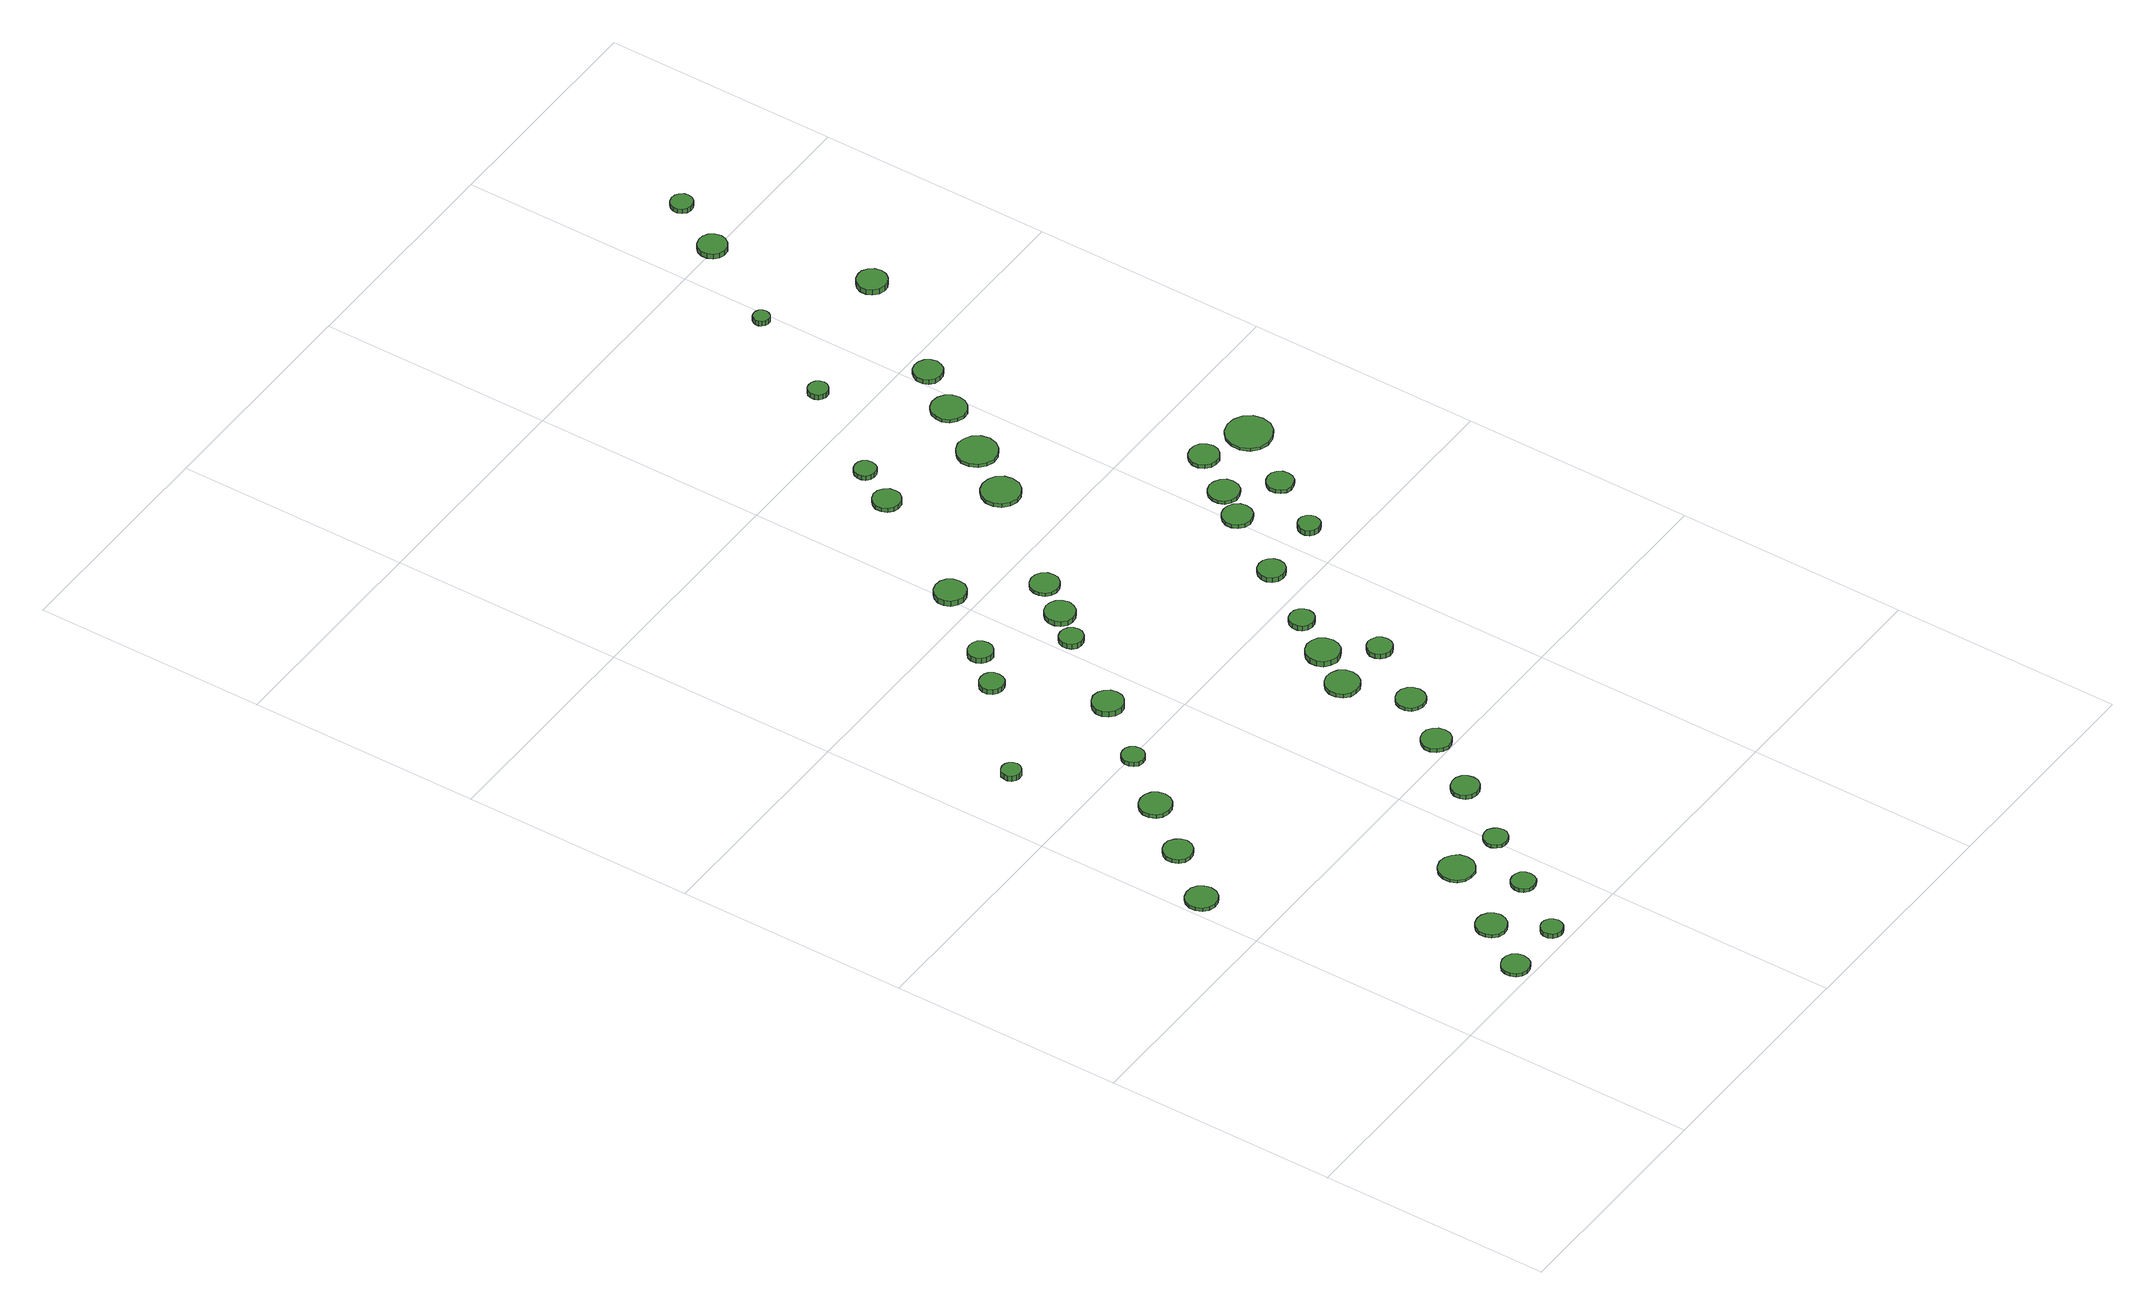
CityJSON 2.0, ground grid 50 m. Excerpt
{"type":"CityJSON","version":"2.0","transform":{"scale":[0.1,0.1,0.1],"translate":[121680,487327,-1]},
"CityObjects":{
"tree1":{"type":"SolitaryVegetationObject","attributes":{"function":"something"},"geometry":[{"type":"MultiSurface","lod":"1","boundaries":[[[0,1,2,3,4,5,6,7,8,9,10,11,12,13,14]],[[15,16,17,18,19,20,21,22,23,24,25,26,27,28,29]],[[0,29,28,1]],[[1,28,27,2]],[[2,27,26,3]],[[3,26,25,4]],[[4,25,24,5]],[[5,24,23,6]],[[6,23,22,7]],[[7,22,21,8]],[[8,21,20,9]],[[9,20,19,10]],[[10,19,18,11]],[[11,18,17,12]],[[12,17,16,13]],[[13,16,15,14]],[[14,15,29,0]]]}]},
"tree2":{"type":"SolitaryVegetationObject","attributes":{"function":"something"},"geometry":[{"type":"MultiSurface","lod":"1","boundaries":[[[30,31,32,33,34,35,36,37,38,39,40,41,42,43,44]],[[45,46,47,48,49,50,51,52,53,54,55,56,57,58,59]],[[30,59,58,31]],[[31,58,57,32]],[[32,57,56,33]],[[33,56,55,34]],[[34,55,54,35]],[[35,54,53,36]],[[36,53,52,37]],[[37,52,51,38]],[[38,51,50,39]],[[39,50,49,40]],[[40,49,48,41]],[[41,48,47,42]],[[42,47,46,43]],[[43,46,45,44]],[[44,45,59,30]]]}]},
"tree3":{"type":"SolitaryVegetationObject","attributes":{"function":"something"},"geometry":[{"type":"MultiSurface","lod":"1","boundaries":[[[60,61,62,63,64,65,66,67,68,69,70,71,72,73,74]],[[75,76,77,78,79,80,81,82,83,84,85,86,87,88,89]],[[60,89,88,61]],[[61,88,87,62]],[[62,87,86,63]],[[63,86,85,64]],[[64,85,84,65]],[[65,84,83,66]],[[66,83,82,67]],[[67,82,81,68]],[[68,81,80,69]],[[69,80,79,70]],[[70,79,78,71]],[[71,78,77,72]],[[72,77,76,73]],[[73,76,75,74]],[[74,75,89,60]]]}]},
"tree4":{"type":"SolitaryVegetationObject","attributes":{"function":"something"},"geometry":[{"type":"MultiSurface","lod":"1","boundaries":[[[90,91,92,93,94,95,96,97,98,99,100,101,102,103,104]],[[105,106,107,108,109,110,111,112,113,114,115,116,117,118,119]],[[90,119,118,91]],[[91,118,117,92]],[[92,117,116,93]],[[93,116,115,94]],[[94,115,114,95]],[[95,114,113,96]],[[96,113,112,97]],[[97,112,111,98]],[[98,111,110,99]],[[99,110,109,100]],[[100,109,108,101]],[[101,108,107,102]],[[102,107,106,103]],[[103,106,105,104]],[[104,105,119,90]]]}]},
"tree5":{"type":"SolitaryVegetationObject","attributes":{"function":"something"},"geometry":[{"type":"MultiSurface","lod":"1","boundaries":[[[120,121,122,123,124,125,126,127,128,129,130,131,132,133,134]],[[135,136,137,138,139,140,141,142,143,144,145,146,147,148,149]],[[120,149,148,121]],[[121,148,147,122]],[[122,147,146,123]],[[123,146,145,124]],[[124,145,144,125]],[[125,144,143,126]],[[126,143,142,127]],[[127,142,141,128]],[[128,141,140,129]],[[129,140,139,130]],[[130,139,138,131]],[[131,138,137,132]],[[132,137,136,133]],[[133,136,135,134]],[[134,135,149,120]]]}]},
"tree6":{"type":"SolitaryVegetationObject","attributes":{"function":"something"},"geometry":[{"type":"MultiSurface","lod":"1","boundaries":[[[150,151,152,153,154,155,156,157,158,159,160,161,162,163,164]],[[165,166,167,168,169,170,171,172,173,174,175,176,177,178,179]],[[150,179,178,151]],[[151,178,177,152]],[[152,177,176,153]],[[153,176,175,154]],[[154,175,174,155]],[[155,174,173,156]],[[156,173,172,157]],[[157,172,171,158]],[[158,171,170,159]],[[159,170,169,160]],[[160,169,168,161]],[[161,168,167,162]],[[162,167,166,163]],[[163,166,165,164]],[[164,165,179,150]]]}]},
"tree7":{"type":"SolitaryVegetationObject","attributes":{"function":"something"},"geometry":[{"type":"MultiSurface","lod":"1","boundaries":[[[180,181,182,183,184,185,186,187,188,189,190,191,192,193,194]],[[195,196,197,198,199,200,201,202,203,204,205,206,207,208,209]],[[180,209,208,181]],[[181,208,207,182]],[[182,207,206,183]],[[183,206,205,184]],[[184,205,204,185]],[[185,204,203,186]],[[186,203,202,187]],[[187,202,201,188]],[[188,201,200,189]],[[189,200,199,190]],[[190,199,198,191]],[[191,198,197,192]],[[192,197,196,193]],[[193,196,195,194]],[[194,195,209,180]]]}]},
"tree8":{"type":"SolitaryVegetationObject","attributes":{"function":"something"},"geometry":[{"type":"MultiSurface","lod":"1","boundaries":[[[210,211,212,213,214,215,216,217,218,219,220,221,222,223,224]],[[225,226,227,228,229,230,231,232,233,234,235,236,237,238,239]],[[210,239,238,211]],[[211,238,237,212]],[[212,237,236,213]],[[213,236,235,214]],[[214,235,234,215]],[[215,234,233,216]],[[216,233,232,217]],[[217,232,231,218]],[[218,231,230,219]],[[219,230,229,220]],[[220,229,228,221]],[[221,228,227,222]],[[222,227,226,223]],[[223,226,225,224]],[[224,225,239,210]]]}]},
"tree9":{"type":"SolitaryVegetationObject","attributes":{"function":"something"},"geometry":[{"type":"MultiSurface","lod":"1","boundaries":[[[240,241,242,243,244,245,246,247,248,249,250,251,252,253,254]],[[255,256,257,258,259,260,261,262,263,264,265,266,267,268,269]],[[240,269,268,241]],[[241,268,267,242]],[[242,267,266,243]],[[243,266,265,244]],[[244,265,264,245]],[[245,264,263,246]],[[246,263,262,247]],[[247,262,261,248]],[[248,261,260,249]],[[249,260,259,250]],[[250,259,258,251]],[[251,258,257,252]],[[252,257,256,253]],[[253,256,255,254]],[[254,255,269,240]]]}]},
"tree10":{"type":"SolitaryVegetationObject","attributes":{"function":"something"},"geometry":[{"type":"MultiSurface","lod":"1","boundaries":[[[270,271,272,273,274,275,276,277,278,279,280,281,282,283,284]],[[285,286,287,288,289,290,291,292,293,294,295,296,297,298,299]],[[270,299,298,271]],[[271,298,297,272]],[[272,297,296,273]],[[273,296,295,274]],[[274,295,294,275]],[[275,294,293,276]],[[276,293,292,277]],[[277,292,291,278]],[[278,291,290,279]],[[279,290,289,280]],[[280,289,288,281]],[[281,288,287,282]],[[282,287,286,283]],[[283,286,285,284]],[[284,285,299,270]]]}]},
"tree11":{"type":"SolitaryVegetationObject","attributes":{"function":"something"},"geometry":[{"type":"MultiSurface","lod":"1","boundaries":[[[300,301,302,303,304,305,306,307,308,309,310,311,312,313,314]],[[315,316,317,318,319,320,321,322,323,324,325,326,327,328,329]],[[300,329,328,301]],[[301,328,327,302]],[[302,327,326,303]],[[303,326,325,304]],[[304,325,324,305]],[[305,324,323,306]],[[306,323,322,307]],[[307,322,321,308]],[[308,321,320,309]],[[309,320,319,310]],[[310,319,318,311]],[[311,318,317,312]],[[312,317,316,313]],[[313,316,315,314]],[[314,315,329,300]]]}]},
"tree12":{"type":"SolitaryVegetationObject","attributes":{"function":"something"},"geometry":[{"type":"MultiSurface","lod":"1","boundaries":[[[330,331,332,333,334,335,336,337,338,339,340,341,342,343,344]],[[345,346,347,348,349,350,351,352,353,354,355,356,357,358,359]],[[330,359,358,331]],[[331,358,357,332]],[[332,357,356,333]],[[333,356,355,334]],[[334,355,354,335]],[[335,354,353,336]],[[336,353,352,337]],[[337,352,351,338]],[[338,351,350,339]],[[339,350,349,340]],[[340,349,348,341]],[[341,348,347,342]],[[342,347,346,343]],[[343,346,345,344]],[[344,345,359,330]]]}]},
"tree13":{"type":"SolitaryVegetationObject","attributes":{"function":"something"},"geometry":[{"type":"MultiSurface","lod":"1","boundaries":[[[360,361,362,363,364,365,366,367,368,369,370,371,372,373,374]],[[375,376,377,378,379,380,381,382,383,384,385,386,387,388,389]],[[360,389,388,361]],[[361,388,387,362]],[[362,387,386,363]],[[363,386,385,364]],[[364,385,384,365]],[[365,384,383,366]],[[366,383,382,367]],[[367,382,381,368]],[[368,381,380,369]],[[369,380,379,370]],[[370,379,378,371]],[[371,378,377,372]],[[372,377,376,373]],[[373,376,375,374]],[[374,375,389,360]]]}]},
"tree14":{"type":"SolitaryVegetationObject","attributes":{"function":"something"},"geometry":[{"type":"MultiSurface","lod":"1","boundaries":[[[390,391,392,393,394,395,396,397,398,399,400,401,402,403,404]],[[405,406,407,408,409,410,411,412,413,414,415,416,417,418,419]],[[390,419,418,391]],[[391,418,417,392]],[[392,417,416,393]],[[393,416,415,394]],[[394,415,414,395]],[[395,414,413,396]],[[396,413,412,397]],[[397,412,411,398]],[[398,411,410,399]],[[399,410,409,400]],[[400,409,408,401]],[[401,408,407,402]],[[402,407,406,403]],[[403,406,405,404]],[[404,405,419,390]]]}]},
"tree15":{"type":"SolitaryVegetationObject","attributes":{"function":"something"},"geometry":[{"type":"MultiSurface","lod":"1","boundaries":[[[420,421,422,423,424,425,426,427,428,429,430,431,432,433,434]],[[435,436,437,438,439,440,441,442,443,444,445,446,447,448,449]],[[420,449,448,421]],[[421,448,447,422]],[[422,447,446,423]],[[423,446,445,424]],[[424,445,444,425]],[[425,444,443,426]],[[426,443,442,427]],[[427,442,441,428]],[[428,441,440,429]],[[429,440,439,430]],[[430,439,438,431]],[[431,438,437,432]],[[432,437,436,433]],[[433,436,435,434]],[[434,435,449,420]]]}]},
"tree16":{"type":"SolitaryVegetationObject","attributes":{"function":"something"},"geometry":[{"type":"MultiSurface","lod":"1","boundaries":[[[450,451,452,453,454,455,456,457,458,459,460,461,462,463,464]],[[465,466,467,468,469,470,471,472,473,474,475,476,477,478,479]],[[450,479,478,451]],[[451,478,477,452]],[[452,477,476,453]],[[453,476,475,454]],[[454,475,474,455]],[[455,474,473,456]],[[456,473,472,457]],[[457,472,471,458]],[[458,471,470,459]],[[459,470,469,460]],[[460,469,468,461]],[[461,468,467,462]],[[462,467,466,463]],[[463,466,465,464]],[[464,465,479,450]]]}]},
"tree17":{"type":"SolitaryVegetationObject","attributes":{"function":"something"},"geometry":[{"type":"MultiSurface","lod":"1","boundaries":[[[480,481,482,483,484,485,486,487,488,489,490,491,492,493,494]],[[495,496,497,498,499,500,501,502,503,504,505,506,507,508,509]],[[480,509,508,481]],[[481,508,507,482]],[[482,507,506,483]],[[483,506,505,484]],[[484,505,504,485]],[[485,504,503,486]],[[486,503,502,487]],[[487,502,501,488]],[[488,501,500,489]],[[489,500,499,490]],[[490,499,498,491]],[[491,498,497,492]],[[492,497,496,493]],[[493,496,495,494]],[[494,495,509,480]]]}]},
"tree18":{"type":"SolitaryVegetationObject","attributes":{"function":"something"},"geometry":[{"type":"MultiSurface","lod":"1","boundaries":[[[510,511,512,513,514,515,516,517,518,519,520,521,522,523,524]],[[525,526,527,528,529,530,531,532,533,534,535,536,537,538,539]],[[510,539,538,511]],[[511,538,537,512]],[[512,537,536,513]],[[513,536,535,514]],[[514,535,534,515]],[[515,534,533,516]],[[516,533,532,517]],[[517,532,531,518]],[[518,531,530,519]],[[519,530,529,520]],[[520,529,528,521]],[[521,528,527,522]],[[522,527,526,523]],[[523,526,525,524]],[[524,525,539,510]]]}]},
"tree19":{"type":"SolitaryVegetationObject","attributes":{"function":"something"},"geometry":[{"type":"MultiSurface","lod":"1","boundaries":[[[540,541,542,543,544,545,546,547,548,549,550,551,552,553,554]],[[555,556,557,558,559,560,561,562,563,564,565,566,567,568,569]],[[540,569,568,541]],[[541,568,567,542]],[[542,567,566,543]],[[543,566,565,544]],[[544,565,564,545]],[[545,564,563,546]],[[546,563,562,547]],[[547,562,561,548]],[[548,561,560,549]],[[549,560,559,550]],[[550,559,558,551]],[[551,558,557,552]],[[552,557,556,553]],[[553,556,555,554]],[[554,555,569,540]]]}]},
"tree20":{"type":"SolitaryVegetationObject","attributes":{"function":"something"},"geometry":[{"type":"MultiSurface","lod":"1","boundaries":[[[570,571,572,573,574,575,576,577,578,579,580,581,582,583,584]],[[585,586,587,588,589,590,591,592,593,594,595,596,597,598,599]],[[570,599,598,571]],[[571,598,597,572]],[[572,597,596,573]],[[573,596,595,574]],[[574,595,594,575]],[[575,594,593,576]],[[576,593,592,577]],[[577,592,591,578]],[[578,591,590,579]],[[579,590,589,580]],[[580,589,588,581]],[[581,588,587,582]],[[582,587,586,583]],[[583,586,585,584]],[[584,585,599,570]]]}]},
"tree21":{"type":"SolitaryVegetationObject","attributes":{"function":"something"},"geometry":[{"type":"MultiSurface","lod":"1","boundaries":[[[600,601,602,603,604,605,606,607,608,609,610,611,612,613,614]],[[615,616,617,618,619,620,621,622,623,624,625,626,627,628,629]],[[600,629,628,601]],[[601,628,627,602]],[[602,627,626,603]],[[603,626,625,604]],[[604,625,624,605]],[[605,624,623,606]],[[606,623,622,607]],[[607,622,621,608]],[[608,621,620,609]],[[609,620,619,610]],[[610,619,618,611]],[[611,618,617,612]],[[612,617,616,613]],[[613,616,615,614]],[[614,615,629,600]]]}]},
"tree22":{"type":"SolitaryVegetationObject","attributes":{"function":"something"},"geometry":[{"type":"MultiSurface","lod":"1","boundaries":[[[630,631,632,633,634,635,636,637,638,639,640,641,642,643,644]],[[645,646,647,648,649,650,651,652,653,654,655,656,657,658,659]],[[630,659,658,631]],[[631,658,657,632]],[[632,657,656,633]],[[633,656,655,634]],[[634,655,654,635]],[[635,654,653,636]],[[636,653,652,637]],[[637,652,651,638]],[[638,651,650,639]],[[639,650,649,640]],[[640,649,648,641]],[[641,648,647,642]],[[642,647,646,643]],[[643,646,645,644]],[[644,645,659,630]]]}]},
"tree23":{"type":"SolitaryVegetationObject","attributes":{"function":"something"},"geometry":[{"type":"MultiSurface","lod":"1","boundaries":[[[660,661,662,663,664,665,666,667,668,669,670,671,672,673,674]],[[675,676,677,678,679,680,681,682,683,684,685,686,687,688,689]],[[660,689,688,661]],[[661,688,687,662]],[[662,687,686,663]],[[663,686,685,664]],[[664,685,684,665]],[[665,684,683,666]],[[666,683,682,667]],[[667,682,681,668]],[[668,681,680,669]],[[669,680,679,670]],[[670,679,678,671]],[[671,678,677,672]],[[672,677,676,673]],[[673,676,675,674]],[[674,675,689,660]]]}]},
"tree24":{"type":"SolitaryVegetationObject","attributes":{"function":"something"},"geometry":[{"type":"MultiSurface","lod":"1","boundaries":[[[690,691,692,693,694,695,696,697,698,699,700,701,702,703,704]],[[705,706,707,708,709,710,711,712,713,714,715,716,717,718,719]],[[690,719,718,691]],[[691,718,717,692]],[[692,717,716,693]],[[693,716,715,694]],[[694,715,714,695]],[[695,714,713,696]],[[696,713,712,697]],[[697,712,711,698]],[[698,711,710,699]],[[699,710,709,700]],[[700,709,708,701]],[[701,708,707,702]],[[702,707,706,703]],[[703,706,705,704]],[[704,705,719,690]]]}]},
"tree25":{"type":"SolitaryVegetationObject","attributes":{"function":"something"},"geometry":[{"type":"MultiSurface","lod":"1","boundaries":[[[720,721,722,723,724,725,726,727,728,729,730,731,732,733,734]],[[735,736,737,738,739,740,741,742,743,744,745,746,747,748,749]],[[720,749,748,721]],[[721,748,747,722]],[[722,747,746,723]],[[723,746,745,724]],[[724,745,744,725]],[[725,744,743,726]],[[726,743,742,727]],[[727,742,741,728]],[[728,741,740,729]],[[729,740,739,730]],[[730,739,738,731]],[[731,738,737,732]],[[732,737,736,733]],[[733,736,735,734]],[[734,735,749,720]]]}]},
"tree26":{"type":"SolitaryVegetationObject","attributes":{"function":"something"},"geometry":[{"type":"MultiSurface","lod":"1","boundaries":[[[750,751,752,753,754,755,756,757,758,759,760,761,762,763,764]],[[765,766,767,768,769,770,771,772,773,774,775,776,777,778,779]],[[750,779,778,751]],[[751,778,777,752]],[[752,777,776,753]],[[753,776,775,754]],[[754,775,774,755]],[[755,774,773,756]],[[756,773,772,757]],[[757,772,771,758]],[[758,771,770,759]],[[759,770,769,760]],[[760,769,768,761]],[[761,768,767,762]],[[762,767,766,763]],[[763,766,765,764]],[[764,765,779,750]]]}]},
"tree27":{"type":"SolitaryVegetationObject","attributes":{"function":"something"},"geometry":[{"type":"MultiSurface","lod":"1","boundaries":[[[780,781,782,783,784,785,786,787,788,789,790,791,792,793,794]],[[795,796,797,798,799,800,801,802,803,804,805,806,807,808,809]],[[780,809,808,781]],[[781,808,807,782]],[[782,807,806,783]],[[783,806,805,784]],[[784,805,804,785]],[[785,804,803,786]],[[786,803,802,787]],[[787,802,801,788]],[[788,801,800,789]],[[789,800,799,790]],[[790,799,798,791]],[[791,798,797,792]],[[792,797,796,793]],[[793,796,795,794]],[[794,795,809,780]]]}]},
"tree28":{"type":"SolitaryVegetationObject","attributes":{"function":"something"},"geometry":[{"type":"MultiSurface","lod":"1","boundaries":[[[810,811,812,813,814,815,816,817,818,819,820,821,822,823,824]],[[825,826,827,828,829,830,831,832,833,834,835,836,837,838,839]],[[810,839,838,811]],[[811,838,837,812]],[[812,837,836,813]],[[813,836,835,814]],[[814,835,834,815]],[[815,834,833,816]],[[816,833,832,817]],[[817,832,831,818]],[[818,831,830,819]],[[819,830,829,820]],[[820,829,828,821]],[[821,828,827,822]],[[822,827,826,823]],[[823,826,825,824]],[[824,825,839,810]]]}]},
"tree29":{"type":"SolitaryVegetationObject","attributes":{"function":"something"},"geometry":[{"type":"MultiSurface","lod":"1","boundaries":[[[840,841,842,843,844,845,846,847,848,849,850,851,852,853,854]],[[855,856,857,858,859,860,861,862,863,864,865,866,867,868,869]],[[840,869,868,841]],[[841,868,867,842]],[[842,867,866,843]],[[843,866,865,844]],[[844,865,864,845]],[[845,864,863,846]],[[846,863,862,847]],[[847,862,861,848]],[[848,861,860,849]],[[849,860,859,850]],[[850,859,858,851]],[[851,858,857,852]],[[852,857,856,853]],[[853,856,855,854]],[[854,855,869,840]]]}]},
"tree30":{"type":"SolitaryVegetationObject","attributes":{"function":"something"},"geometry":[{"type":"MultiSurface","lod":"1","boundaries":[[[870,871,872,873,874,875,876,877,878,879,880,881,882,883,884]],[[885,886,887,888,889,890,891,892,893,894,895,896,897,898,899]],[[870,899,898,871]],[[871,898,897,872]],[[872,897,896,873]],[[873,896,895,874]],[[874,895,894,875]],[[875,894,893,876]],[[876,893,892,877]],[[877,892,891,878]],[[878,891,890,879]],[[879,890,889,880]],[[880,889,888,881]],[[881,888,887,882]],[[882,887,886,883]],[[883,886,885,884]],[[884,885,899,870]]]}]},
"tree31":{"type":"SolitaryVegetationObject","attributes":{"function":"something"},"geometry":[{"type":"MultiSurface","lod":"1","boundaries":[[[900,901,902,903,904,905,906,907,908,909,910,911,912,913,914]],[[915,916,917,918,919,920,921,922,923,924,925,926,927,928,929]],[[900,929,928,901]],[[901,928,927,902]],[[902,927,926,903]],[[903,926,925,904]],[[904,925,924,905]],[[905,924,923,906]],[[906,923,922,907]],[[907,922,921,908]],[[908,921,920,909]],[[909,920,919,910]],[[910,919,918,911]],[[911,918,917,912]],[[912,917,916,913]],[[913,916,915,914]],[[914,915,929,900]]]}]},
"tree32":{"type":"SolitaryVegetationObject","attributes":{"function":"something"},"geometry":[{"type":"MultiSurface","lod":"1","boundaries":[[[930,931,932,933,934,935,936,937,938,939,940,941,942,943,944]],[[945,946,947,948,949,950,951,952,953,954,955,956,957,958,959]],[[930,959,958,931]],[[931,958,957,932]],[[932,957,956,933]],[[933,956,955,934]],[[934,955,954,935]],[[935,954,953,936]],[[936,953,952,937]],[[937,952,951,938]],[[938,951,950,939]],[[939,950,949,940]],[[940,949,948,941]],[[941,948,947,942]],[[942,947,946,943]],[[943,946,945,944]],[[944,945,959,930]]]}]},
"tree33":{"type":"SolitaryVegetationObject","attributes":{"function":"something"},"geometry":[{"type":"MultiSurface","lod":"1","boundaries":[[[960,961,962,963,964,965,966,967,968,969,970,971,972,973,974]],[[975,976,977,978,979,980,981,982,983,984,985,986,987,988,989]],[[960,989,988,961]],[[961,988,987,962]],[[962,987,986,963]],[[963,986,985,964]],[[964,985,984,965]],[[965,984,983,966]],[[966,983,982,967]],[[967,982,981,968]],[[968,981,980,969]],[[969,980,979,970]],[[970,979,978,971]],[[971,978,977,972]],[[972,977,976,973]],[[973,976,975,974]],[[974,975,989,960]]]}]},
"tree34":{"type":"SolitaryVegetationObject","attributes":{"function":"something"},"geometry":[{"type":"MultiSurface","lod":"1","boundaries":[[[990,991,992,993,994,995,996,997,998,999,1000,1001,1002,1003,1004]],[[1005,1006,1007,1008,1009,1010,1011,1012,1013,1014,1015,1016,1017,1018,1019]],[[990,1019,1018,991]],[[991,1018,1017,992]],[[992,1017,1016,993]],[[993,1016,1015,994]],[[994,1015,1014,995]],[[995,1014,1013,996]],[[996,1013,1012,997]],[[997,1012,1011,998]],[[998,1011,1010,999]],[[999,1010,1009,1000]],[[1000,1009,1008,1001]],[[1001,1008,1007,1002]],[[1002,1007,1006,1003]],[[1003,1006,1005,1004]],[[1004,1005,1019,990]]]}]},
"tree35":{"type":"SolitaryVegetationObject","attributes":{"function":"something"},"geometry":[{"type":"MultiSurface","lod":"1","boundaries":[[[1020,1021,1022,1023,1024,1025,1026,1027,1028,1029,1030,1031,1032,1033,1034]],[[1035,1036,1037,1038,1039,1040,1041,1042,1043,1044,1045,1046,1047,1048,1049]],[[1020,1049,1048,1021]],[[1021,1048,1047,1022]],[[1022,1047,1046,1023]],[[1023,1046,1045,1024]],[[1024,1045,1044,1025]],[[1025,1044,1043,1026]],[[1026,1043,1042,1027]],[[1027,1042,1041,1028]],[[1028,1041,1040,1029]],[[1029,1040,1039,1030]],[[1030,1039,1038,1031]],[[1031,1038,1037,1032]],[[1032,1037,1036,1033]],[[1033,1036,1035,1034]],[[1034,1035,1049,1020]]]}]},
"tree36":{"type":"SolitaryVegetationObject","attributes":{"function":"something"},"geometry":[{"type":"MultiSurface","lod":"1","boundaries":[[[1050,1051,1052,1053,1054,1055,1056,1057,1058,1059,1060,1061,1062,1063,1064]],[[1065,1066,1067,1068,1069,1070,1071,1072,1073,1074,1075,1076,1077,1078,1079]],[[1050,1079,1078,1051]],[[1051,1078,1077,1052]],[[1052,1077,1076,1053]],[[1053,1076,1075,1054]],[[1054,1075,1074,1055]],[[1055,1074,1073,1056]],[[1056,1073,1072,1057]],[[1057,1072,1071,1058]],[[1058,1071,1070,1059]],[[1059,1070,1069,1060]],[[1060,1069,1068,1061]],[[1061,1068,1067,1062]],[[1062,1067,1066,1063]],[[1063,1066,1065,1064]],[[1064,1065,1079,1050]]]}]},
"tree37":{"type":"SolitaryVegetationObject","attributes":{"function":"something"},"geometry":[{"type":"MultiSurface","lod":"1","boundaries":[[[1080,1081,1082,1083,1084,1085,1086,1087,1088,1089,1090,1091,1092,1093,1094]],[[1095,1096,1097,1098,1099,1100,1101,1102,1103,1104,1105,1106,1107,1108,1109]],[[1080,1109,1108,1081]],[[1081,1108,1107,1082]],[[1082,1107,1106,1083]],[[1083,1106,1105,1084]],[[1084,1105,1104,1085]],[[1085,1104,1103,1086]],[[1086,1103,1102,1087]],[[1087,1102,1101,1088]],[[1088,1101,1100,1089]],[[1089,1100,1099,1090]],[[1090,1099,1098,1091]],[[1091,1098,1097,1092]],[[1092,1097,1096,1093]],[[1093,1096,1095,1094]],[[1094,1095,1109,1080]]]}]},
"tree38":{"type":"SolitaryVegetationObject","attributes":{"function":"something"},"geometry":[{"type":"MultiSurface","lod":"1","boundaries":[[[1110,1111,1112,1113,1114,1115,1116,1117,1118,1119,1120,1121,1122,1123,1124]],[[1125,1126,1127,1128,1129,1130,1131,1132,1133,1134,1135,1136,1137,1138,1139]],[[1110,1139,1138,1111]],[[1111,1138,1137,1112]],[[1112,1137,1136,1113]],[[1113,1136,1135,1114]],[[1114,1135,1134,1115]],[[1115,1134,1133,1116]],[[1116,1133,1132,1117]],[[1117,1132,1131,1118]],[[1118,1131,1130,1119]],[[1119,1130,1129,1120]],[[1120,1129,1128,1121]],[[1121,1128,1127,1122]],[[1122,1127,1126,1123]],[[1123,1126,1125,1124]],[[1124,1125,1139,1110]]]}]},
"tree39":{"type":"SolitaryVegetationObject","attributes":{"function":"something"},"geometry":[{"type":"MultiSurface","lod":"1","boundaries":[[[1140,1141,1142,1143,1144,1145,1146,1147,1148,1149,1150,1151,1152,1153,1154]],[[1155,1156,1157,1158,1159,1160,1161,1162,1163,1164,1165,1166,1167,1168,1169]],[[1140,1169,1168,1141]],[[1141,1168,1167,1142]],[[1142,1167,1166,1143]],[[1143,1166,1165,1144]],[[1144,1165,1164,1145]],[[1145,1164,1163,1146]],[[1146,1163,1162,1147]],[[1147,1162,1161,1148]],[[1148,1161,1160,1149]],[[1149,1160,1159,1150]],[[1150,1159,1158,1151]],[[1151,1158,1157,1152]],[[1152,1157,1156,1153]],[[1153,1156,1155,1154]],[[1154,1155,1169,1140]]]}]},
"tree40":{"type":"SolitaryVegetationObject","attributes":{"function":"something"},"geometry":[{"type":"MultiSurface","lod":"1","boundaries":[[[1170,1171,1172,1173,1174,1175,1176,1177,1178,1179,1180,1181,1182,1183,1184]],[[1185,1186,1187,1188,1189,1190,1191,1192,1193,1194,1195,1196,1197,1198,1199]],[[1170,1199,1198,1171]],[[1171,1198,1197,1172]],[[1172,1197,1196,1173]],[[1173,1196,1195,1174]],[[1174,1195,1194,1175]],[[1175,1194,1193,1176]],[[1176,1193,1192,1177]],[[1177,1192,1191,1178]],[[1178,1191,1190,1179]],[[1179,1190,1189,1180]],[[1180,1189,1188,1181]],[[1181,1188,1187,1182]],[[1182,1187,1186,1183]],[[1183,1186,1185,1184]],[[1184,1185,1199,1170]]]}]},
"tree41":{"type":"SolitaryVegetationObject","attributes":{"function":"something"},"geometry":[{"type":"MultiSurface","lod":"1","boundaries":[[[1200,1201,1202,1203,1204,1205,1206,1207,1208,1209,1210,1211,1212,1213,1214]],[[1215,1216,1217,1218,1219,1220,1221,1222,1223,1224,1225,1226,1227,1228,1229]],[[1200,1229,1228,1201]],[[1201,1228,1227,1202]],[[1202,1227,1226,1203]],[[1203,1226,1225,1204]],[[1204,1225,1224,1205]],[[1205,1224,1223,1206]],[[1206,1223,1222,1207]],[[1207,1222,1221,1208]],[[1208,1221,1220,1209]],[[1209,1220,1219,1210]],[[1210,1219,1218,1211]],[[1211,1218,1217,1212]],[[1212,1217,1216,1213]],[[1213,1216,1215,1214]],[[1214,1215,1229,1200]]]}]},
"tree42":{"type":"SolitaryVegetationObject","attributes":{"function":"something"},"geometry":[{"type":"MultiSurface","lod":"1","boundaries":[[[1230,1231,1232,1233,1234,1235,1236,1237,1238,1239,1240,1241,1242,1243,1244]],[[1245,1246,1247,1248,1249,1250,1251,1252,1253,1254,1255,1256,1257,1258,1259]],[[1230,1259,1258,1231]],[[1231,1258,1257,1232]],[[1232,1257,1256,1233]],[[1233,1256,1255,1234]],[[1234,1255,1254,1235]],[[1235,1254,1253,1236]],[[1236,1253,1252,1237]],[[1237,1252,1251,1238]],[[1238,1251,1250,1239]],[[1239,1250,1249,1240]],[[1240,1249,1248,1241]],[[1241,1248,1247,1242]],[[1242,1247,1246,1243]],[[1243,1246,1245,1244]],[[1244,1245,1259,1230]]]}]},
"tree43":{"type":"SolitaryVegetationObject","attributes":{"function":"something"},"geometry":[{"type":"MultiSurface","lod":"1","boundaries":[[[1260,1261,1262,1263,1264,1265,1266,1267,1268,1269,1270,1271,1272,1273,1274]],[[1275,1276,1277,1278,1279,1280,1281,1282,1283,1284,1285,1286,1287,1288,1289]],[[1260,1289,1288,1261]],[[1261,1288,1287,1262]],[[1262,1287,1286,1263]],[[1263,1286,1285,1264]],[[1264,1285,1284,1265]],[[1265,1284,1283,1266]],[[1266,1283,1282,1267]],[[1267,1282,1281,1268]],[[1268,1281,1280,1269]],[[1269,1280,1279,1270]],[[1270,1279,1278,1271]],[[1271,1278,1277,1272]],[[1272,1277,1276,1273]],[[1273,1276,1275,1274]],[[1274,1275,1289,1260]]]}]}
},
"vertices":[
[247,39,14],[245,51,14],[238,61,14],[227,67,14],[215,68,14],[203,64,14],[194,56,14],[189,45,14],[189,33,14],[194,21,14],[203,13,14],[215,9,14],[227,11,14],[238,17,14],[245,27,14],[245,27,6],[238,17,6],[227,11,6],[215,9,6],[203,13,6],[194,21,6],[189,33,6],[189,45,6],[194,56,6],[203,64,6],[215,68,6],[227,67,6],[238,61,6],[245,51,6],[247,39,6],
[73,653,17],[70,667,17],[62,678,17],[50,685,17],[36,686,17],[23,682,17],[13,673,17],[7,660,17],[7,646,17],[13,633,17],[23,624,17],[36,620,17],[50,621,17],[62,628,17],[70,639,17],[70,639,9],[62,628,9],[50,621,9],[36,620,9],[23,624,9],[13,633,9],[7,646,9],[7,660,9],[13,673,9],[23,682,9],[36,686,9],[50,685,9],[62,678,9],[70,667,9],[73,653,9],
[322,143,14],[319,156,14],[311,167,14],[299,174,14],[286,175,14],[273,171,14],[263,162,14],[258,150,14],[258,136,14],[263,124,14],[273,115,14],[286,111,14],[299,112,14],[311,119,14],[319,130,14],[319,130,6],[311,119,6],[299,112,6],[286,111,6],[273,115,6],[263,124,6],[258,136,6],[258,150,6],[263,162,6],[273,171,6],[286,175,6],[299,174,6],[311,167,6],[319,156,6],[322,143,6],
[368,39,17],[366,48,17],[361,56,17],[352,61,17],[343,62,17],[334,59,17],[327,53,17],[323,44,17],[323,34,17],[327,25,17],[334,19,17],[343,16,17],[352,17,17],[361,22,17],[366,30,17],[366,30,6],[361,22,6],[352,17,6],[343,16,6],[334,19,6],[327,25,6],[323,34,6],[323,44,6],[327,53,6],[334,59,6],[343,62,6],[352,61,6],[361,56,6],[366,48,6],[368,39,6],
[161,768,18],[158,781,18],[150,791,18],[139,798,18],[126,799,18],[114,795,18],[104,786,18],[99,775,18],[99,762,18],[104,750,18],[114,741,18],[126,737,18],[139,739,18],[150,745,18],[158,755,18],[158,755,9],[150,745,9],[139,739,9],[126,737,9],[114,741,9],[104,750,9],[99,762,9],[99,775,9],[104,786,9],[114,795,9],[126,799,9],[139,798,9],[150,791,9],[158,781,9],[161,768,9],
[454,161,15],[452,171,15],[446,180,15],[436,185,15],[426,186,15],[416,183,15],[408,176,15],[404,166,15],[404,156,15],[408,146,15],[416,139,15],[426,136,15],[436,137,15],[446,142,15],[452,151,15],[452,151,6],[446,142,6],[436,137,6],[426,136,6],[416,139,6],[408,146,6],[404,156,6],[404,166,6],[408,176,6],[416,183,6],[426,186,6],[436,185,6],[446,180,6],[452,171,6],[454,161,6],
[428,291,13],[425,307,13],[415,319,13],[402,327,13],[386,329,13],[371,324,13],[359,314,13],[353,299,13],[353,283,13],[359,269,13],[371,258,13],[386,254,13],[402,255,13],[415,263,13],[425,276,13],[425,276,7],[415,263,7],[402,255,7],[386,254,7],[371,258,7],[359,269,7],[353,283,7],[353,299,7],[359,314,7],[371,324,7],[386,329,7],[402,327,7],[415,319,7],[425,307,7],[428,291,7],
[252,880,17],[249,894,17],[241,905,17],[229,912,17],[215,913,17],[201,909,17],[191,900,17],[185,887,17],[185,873,17],[191,860,17],[201,851,17],[215,847,17],[229,848,17],[241,855,17],[249,866,17],[249,866,8],[241,855,8],[229,848,8],[215,847,8],[201,851,8],[191,860,8],[185,873,8],[185,887,8],[191,900,8],[201,909,8],[215,913,8],[229,912,8],[241,905,8],[249,894,8],[252,880,8],
[162,1165,22],[160,1174,22],[155,1181,22],[148,1185,22],[139,1186,22],[131,1183,22],[124,1178,22],[121,1170,22],[121,1161,22],[124,1153,22],[131,1147,22],[139,1145,22],[148,1146,22],[155,1150,22],[160,1157,22],[160,1157,9],[155,1150,9],[148,1146,9],[139,1145,9],[131,1147,9],[124,1153,9],[121,1161,9],[121,1170,9],[124,1178,9],[131,1183,9],[139,1186,9],[148,1185,9],[155,1181,9],[160,1174,9],[162,1165,9],
[532,277,15],[530,288,15],[523,296,15],[514,302,15],[504,303,15],[493,299,15],[486,292,15],[481,282,15],[481,272,15],[486,262,15],[493,255,15],[504,252,15],[514,253,15],[523,258,15],[530,267,15],[530,267,7],[523,258,7],[514,253,7],[504,252,7],[493,255,7],[486,262,7],[481,272,7],[481,282,7],[486,292,7],[493,299,7],[504,303,7],[514,302,7],[523,296,7],[530,288,7],[532,277,7],
[336,995,18],[334,1005,18],[328,1013,18],[320,1018,18],[310,1019,18],[300,1016,18],[293,1009,18],[289,1000,18],[289,990,18],[293,981,18],[300,974,18],[310,971,18],[320,972,18],[328,977,18],[334,985,18],[334,985,8],[328,977,8],[320,972,8],[310,971,8],[300,974,8],[293,981,8],[289,990,8],[289,1000,8],[293,1009,8],[300,1016,8],[310,1019,8],[320,1018,8],[328,1013,8],[334,1005,8],[336,995,8],
[626,409,16],[624,421,16],[617,431,16],[606,437,16],[594,438,16],[582,434,16],[573,426,16],[568,415,16],[568,403,16],[573,392,16],[582,384,16],[594,380,16],[606,381,16],[617,387,16],[624,397,16],[624,397,6],[617,387,6],[606,381,6],[594,380,6],[582,384,6],[573,392,6],[568,403,6],[568,415,6],[573,426,6],[582,434,6],[594,438,6],[606,437,6],[617,431,6],[624,421,6],[626,409,6],
[355,1337,28],[353,1347,28],[347,1356,28],[338,1361,28],[327,1362,28],[317,1359,28],[309,1352,28],[304,1342,28],[304,1331,28],[309,1321,28],[317,1314,28],[327,1311,28],[338,1312,28],[347,1317,28],[353,1326,28],[353,1326,16],[347,1317,16],[338,1312,16],[327,1311,16],[317,1314,16],[309,1321,16],[304,1331,16],[304,1342,16],[309,1352,16],[317,1359,16],[327,1362,16],[338,1361,16],[347,1356,16],[353,1347,16],[355,1337,16],
[443,1119,24],[440,1132,24],[432,1143,24],[421,1150,24],[407,1152,24],[394,1147,24],[384,1138,24],[378,1126,24],[378,1112,24],[384,1100,24],[394,1091,24],[407,1086,24],[421,1088,24],[432,1095,24],[440,1106,24],[440,1106,11],[432,1095,11],[421,1088,11],[407,1086,11],[394,1091,11],[384,1100,11],[378,1112,11],[378,1126,11],[384,1138,11],[394,1147,11],[407,1152,11],[421,1150,11],[432,1143,11],[440,1132,11],[443,1119,11],
[422,1407,26],[420,1418,26],[414,1427,26],[404,1432,26],[393,1433,26],[383,1430,26],[375,1423,26],[371,1413,26],[371,1402,26],[375,1392,26],[383,1385,26],[393,1381,26],[404,1382,26],[414,1388,26],[420,1397,26],[420,1397,13],[414,1388,13],[404,1382,13],[393,1381,13],[383,1385,13],[375,1392,13],[371,1402,13],[371,1413,13],[375,1423,13],[383,1430,13],[393,1433,13],[404,1432,13],[414,1427,13],[420,1418,13],[422,1407,13],
[712,533,15],[710,546,15],[702,556,15],[691,563,15],[678,564,15],[665,560,15],[656,551,15],[650,540,15],[650,527,15],[656,515,15],[665,506,15],[678,502,15],[691,503,15],[702,510,15],[710,520,15],[710,520,6],[702,510,6],[691,503,6],[678,502,6],[665,506,6],[656,515,6],[650,527,6],[650,540,6],[656,551,6],[665,560,6],[678,564,6],[691,563,6],[702,556,6],[710,546,6],[712,533,6],
[555,1284,24],[553,1294,24],[546,1303,24],[537,1308,24],[527,1309,24],[517,1306,24],[509,1299,24],[505,1289,24],[505,1279,24],[509,1269,24],[517,1262,24],[527,1259,24],[537,1260,24],[546,1265,24],[553,1274,24],[553,1274,12],[546,1265,12],[537,1260,12],[527,1259,12],[517,1262,12],[509,1269,12],[505,1279,12],[505,1289,12],[509,1299,12],[517,1306,12],[527,1309,12],[537,1308,12],[546,1303,12],[553,1294,12],[555,1284,12],
[784,640,15],[781,653,15],[774,663,15],[763,670,15],[750,671,15],[738,667,15],[728,659,15],[723,647,15],[723,634,15],[728,622,15],[738,614,15],[750,610,15],[763,611,15],[774,617,15],[781,628,15],[781,628,7],[774,617,7],[763,611,7],[750,610,7],[738,614,7],[728,622,7],[723,634,7],[723,647,7],[728,659,7],[738,667,7],[750,671,7],[763,670,7],[774,663,7],[781,653,7],[784,640,7],
[752,775,17],[749,790,17],[740,802,17],[727,809,17],[712,811,17],[698,806,17],[687,796,17],[681,783,17],[681,768,17],[687,754,17],[698,744,17],[712,740,17],[727,741,17],[740,749,17],[749,761,17],[749,761,7],[740,749,7],[727,741,7],[712,740,7],[698,744,7],[687,754,7],[681,768,7],[681,783,7],[687,796,7],[698,806,7],[712,811,7],[727,809,7],[740,802,7],[749,790,7],[752,775,7],
[546,1557,21],[544,1570,21],[536,1581,21],[524,1588,21],[510,1589,21],[497,1585,21],[487,1576,21],[481,1564,21],[481,1550,21],[487,1537,21],[497,1528,21],[510,1524,21],[524,1525,21],[536,1532,21],[544,1543,21],[544,1543,8],[536,1532,8],[524,1525,8],[510,1524,8],[497,1528,8],[487,1537,8],[481,1550,8],[481,1564,8],[487,1576,8],[497,1585,8],[510,1589,8],[524,1588,8],[536,1581,8],[544,1570,8],[546,1557,8],
[615,1346,19],[612,1359,19],[604,1370,19],[593,1376,19],[580,1378,19],[567,1374,19],[557,1365,19],[552,1353,19],[552,1339,19],[557,1327,19],[567,1318,19],[580,1314,19],[593,1316,19],[604,1322,19],[612,1333,19],[612,1333,7],[604,1322,7],[593,1316,7],[580,1314,7],[567,1318,7],[557,1327,7],[552,1339,7],[552,1353,7],[557,1365,7],[567,1374,7],[580,1378,7],[593,1376,7],[604,1370,7],[612,1359,7],[615,1346,7],
[806,857,20],[803,872,20],[795,884,20],[782,891,20],[767,893,20],[753,888,20],[742,878,20],[736,865,20],[736,850,20],[742,836,20],[753,827,20],[767,822,20],[782,824,20],[795,831,20],[803,843,20],[803,843,7],[795,831,7],[782,824,7],[767,822,7],[753,827,7],[742,836,7],[736,850,7],[736,865,7],[742,878,7],[753,888,7],[767,893,7],[782,891,7],[795,884,7],[803,872,7],[806,857,7],
[669,1419,15],[667,1431,15],[659,1442,15],[648,1448,15],[635,1449,15],[623,1445,15],[614,1437,15],[609,1425,15],[609,1413,15],[614,1401,15],[623,1393,15],[635,1389,15],[648,1390,15],[659,1396,15],[667,1407,15],[667,1407,7],[659,1396,7],[648,1390,7],[635,1389,7],[623,1393,7],[614,1401,7],[609,1413,7],[609,1425,7],[614,1437,7],[623,1445,7],[635,1449,7],[648,1448,7],[659,1442,7],[667,1431,7],[669,1419,7],
[870,773,18],[868,784,18],[862,793,18],[852,798,18],[841,800,18],[831,796,18],[823,789,18],[818,779,18],[818,768,18],[823,758,18],[831,751,18],[841,747,18],[852,748,18],[862,754,18],[868,763,18],[868,763,7],[862,754,7],[852,748,7],[841,747,7],[831,751,7],[823,758,7],[818,768,7],[818,779,7],[823,789,7],[831,796,7],[841,800,7],[852,798,7],[862,793,7],[868,784,7],[870,773,7],
[849,942,24],[847,952,24],[841,961,24],[831,966,24],[821,967,24],[810,964,24],[802,957,24],[798,947,24],[798,936,24],[802,926,24],[810,919,24],[821,916,24],[831,917,24],[841,922,24],[847,931,24],[847,931,12],[841,922,12],[831,917,12],[821,916,12],[810,919,12],[802,926,12],[798,936,12],[798,947,12],[802,957,12],[810,964,12],[821,967,12],[831,966,12],[841,961,12],[847,952,12],[849,942,12],
[702,1810,17],[700,1822,17],[692,1832,17],[682,1839,17],[669,1840,17],[658,1836,17],[649,1828,17],[644,1817,17],[644,1804,17],[649,1793,17],[658,1785,17],[669,1781,17],[682,1782,17],[692,1788,17],[700,1798,17],[700,1798,7],[692,1788,7],[682,1782,7],[669,1781,7],[658,1785,7],[649,1793,7],[644,1804,7],[644,1817,7],[649,1828,7],[658,1836,7],[669,1840,7],[682,1839,7],[692,1832,7],[700,1822,7],[702,1810,7],
[938,1070,25],[936,1082,25],[929,1091,25],[919,1097,25],[907,1098,25],[896,1095,25],[887,1087,25],[882,1076,25],[882,1064,25],[887,1053,25],[896,1045,25],[907,1042,25],[919,1043,25],[929,1049,25],[936,1058,25],[936,1058,13],[929,1049,13],[919,1043,13],[907,1042,13],[896,1045,13],[887,1053,13],[882,1064,13],[882,1076,13],[887,1087,13],[896,1095,13],[907,1098,13],[919,1097,13],[929,1091,13],[936,1082,13],[938,1070,13],
[745,1894,18],[743,1903,18],[738,1911,18],[729,1916,18],[720,1917,18],[711,1914,18],[703,1907,18],[700,1898,18],[700,1889,18],[703,1880,18],[711,1874,18],[720,1871,18],[729,1872,18],[738,1876,18],[743,1884,18],[743,1884,7],[738,1876,7],[729,1872,7],[720,1871,7],[711,1874,7],[703,1880,7],[700,1889,7],[700,1898,7],[703,1907,7],[711,1914,7],[720,1917,7],[729,1916,7],[738,1911,7],[743,1903,7],[745,1894,7],
[858,1640,16],[855,1657,16],[845,1671,16],[830,1679,16],[813,1681,16],[797,1676,16],[784,1664,16],[777,1649,16],[777,1632,16],[784,1616,16],[797,1605,16],[813,1600,16],[830,1601,16],[845,1610,16],[855,1624,16],[855,1624,7],[845,1610,7],[830,1601,7],[813,1600,7],[797,1605,7],[784,1616,7],[777,1632,7],[777,1649,7],[784,1664,7],[797,1676,7],[813,1681,7],[830,1679,7],[845,1671,7],[855,1657,7],[858,1640,7],
[1045,1218,16],[1042,1231,16],[1034,1242,16],[1023,1248,16],[1010,1250,16],[997,1246,16],[988,1237,16],[982,1225,16],[982,1212,16],[988,1200,16],[997,1191,16],[1010,1187,16],[1023,1189,16],[1034,1195,16],[1042,1206,16],[1042,1206,7],[1034,1195,7],[1023,1189,7],[1010,1187,7],[997,1191,7],[988,1200,7],[982,1212,7],[982,1225,7],[988,1237,7],[997,1246,7],[1010,1250,7],[1023,1248,7],[1034,1242,7],[1042,1231,7],[1045,1218,7],
[1086,1085,22],[1084,1094,22],[1079,1102,22],[1070,1107,22],[1061,1108,22],[1052,1105,22],[1045,1098,22],[1041,1089,22],[1041,1080,22],[1045,1071,22],[1052,1065,22],[1061,1062,22],[1070,1063,22],[1079,1067,22],[1084,1075,22],[1084,1075,9],[1079,1067,9],[1070,1063,9],[1061,1062,9],[1052,1065,9],[1045,1071,9],[1041,1080,9],[1041,1089,9],[1045,1098,9],[1052,1105,9],[1061,1108,9],[1070,1107,9],[1079,1102,9],[1084,1094,9],[1086,1085,9],
[933,1744,15],[929,1762,15],[919,1776,15],[903,1785,15],[886,1787,15],[869,1781,15],[856,1769,15],[848,1753,15],[848,1736,15],[856,1719,15],[869,1708,15],[886,1702,15],[903,1704,15],[919,1713,15],[929,1727,15],[929,1727,7],[919,1713,7],[903,1704,7],[886,1702,7],[869,1708,7],[856,1719,7],[848,1736,7],[848,1753,7],[856,1769,7],[869,1781,7],[886,1787,7],[903,1785,7],[919,1776,7],[929,1762,7],[933,1744,7],
[1091,1280,15],[1088,1294,15],[1080,1304,15],[1068,1311,15],[1055,1313,15],[1042,1308,15],[1032,1299,15],[1027,1287,15],[1027,1274,15],[1032,1261,15],[1042,1252,15],[1055,1248,15],[1068,1250,15],[1080,1256,15],[1088,1267,15],[1088,1267,7],[1080,1256,7],[1068,1250,7],[1055,1248,7],[1042,1252,7],[1032,1261,7],[1027,1274,7],[1027,1287,7],[1032,1299,7],[1042,1308,7],[1055,1313,7],[1068,1311,7],[1080,1304,7],[1088,1294,7],[1091,1280,7],
[882,2096,25],[880,2105,25],[875,2112,25],[867,2116,25],[858,2117,25],[850,2115,25],[843,2109,25],[840,2101,25],[840,2092,25],[843,2084,25],[850,2078,25],[858,2075,25],[867,2076,25],[875,2081,25],[880,2088,25],[880,2088,13],[875,2081,13],[867,2076,13],[858,2075,13],[850,2078,13],[843,2084,13],[840,2092,13],[840,2101,13],[843,2109,13],[850,2115,13],[858,2117,13],[867,2116,13],[875,2112,13],[880,2105,13],[882,2096,13],
[1169,1204,16],[1167,1216,16],[1160,1225,16],[1150,1231,16],[1138,1232,16],[1127,1228,16],[1119,1221,16],[1114,1210,16],[1114,1198,16],[1119,1188,16],[1127,1180,16],[1138,1176,16],[1150,1178,16],[1160,1183,16],[1167,1193,16],[1167,1193,7],[1160,1183,7],[1150,1178,7],[1138,1176,7],[1127,1180,7],[1119,1188,7],[1114,1198,7],[1114,1210,7],[1119,1221,7],[1127,1228,7],[1138,1232,7],[1150,1231,7],[1160,1225,7],[1167,1216,7],[1169,1204,7],
[1001,1860,15],[998,1875,15],[989,1887,15],[976,1895,15],[960,1897,15],[946,1892,15],[934,1881,15],[928,1867,15],[928,1852,15],[934,1838,15],[946,1828,15],[960,1823,15],[976,1824,15],[989,1832,15],[998,1845,15],[998,1845,7],[989,1832,7],[976,1824,7],[960,1823,7],[946,1828,7],[934,1838,7],[928,1852,7],[928,1867,7],[934,1881,7],[946,1892,7],[960,1897,7],[976,1895,7],[989,1887,7],[998,1875,7],[1001,1860,7],
[1155,1370,16],[1152,1383,16],[1144,1394,16],[1133,1400,16],[1120,1401,16],[1107,1397,16],[1098,1389,16],[1092,1377,16],[1092,1364,16],[1098,1352,16],[1107,1343,16],[1120,1339,16],[1133,1340,16],[1144,1347,16],[1152,1357,16],[1152,1357,7],[1144,1347,7],[1133,1340,7],[1120,1339,7],[1107,1343,7],[1098,1352,7],[1092,1364,7],[1092,1377,7],[1098,1389,7],[1107,1397,7],[1120,1401,7],[1133,1400,7],[1144,1394,7],[1152,1383,7],[1155,1370,7],
[1061,1953,18],[1058,1965,18],[1051,1975,18],[1040,1981,18],[1027,1983,18],[1015,1979,18],[1006,1970,18],[1001,1959,18],[1001,1946,18],[1006,1935,18],[1015,1926,18],[1027,1923,18],[1040,1924,18],[1051,1930,18],[1058,1940,18],[1058,1940,7],[1051,1930,7],[1040,1924,7],[1027,1923,7],[1015,1926,7],[1006,1935,7],[1001,1946,7],[1001,1959,7],[1006,1970,7],[1015,1979,7],[1027,1983,7],[1040,1981,7],[1051,1975,7],[1058,1965,7],[1061,1953,7],
[1277,1335,14],[1273,1355,14],[1261,1371,14],[1243,1381,14],[1223,1383,14],[1204,1377,14],[1189,1363,14],[1181,1345,14],[1181,1325,14],[1189,1306,14],[1204,1293,14],[1223,1287,14],[1243,1289,14],[1261,1299,14],[1273,1315,14],[1273,1315,7],[1261,1299,7],[1243,1289,7],[1223,1287,7],[1204,1293,7],[1189,1306,7],[1181,1325,7],[1181,1345,7],[1189,1363,7],[1204,1377,7],[1223,1383,7],[1243,1381,7],[1261,1371,7],[1273,1355,7],[1277,1335,7],
[995,2307,23],[993,2314,23],[989,2320,23],[983,2323,23],[976,2324,23],[969,2322,23],[964,2317,23],[961,2310,23],[961,2303,23],[964,2297,23],[969,2292,23],[976,2290,23],[983,2290,23],[989,2294,23],[993,2300,23],[993,2300,11],[989,2294,11],[983,2290,11],[976,2290,11],[969,2292,11],[964,2297,11],[961,2303,11],[961,2310,11],[964,2317,11],[969,2322,11],[976,2324,11],[983,2323,11],[989,2320,11],[993,2314,11],[995,2307,11],
[1215,2185,26],[1212,2198,26],[1204,2209,26],[1193,2216,26],[1180,2217,26],[1167,2213,26],[1157,2204,26],[1152,2192,26],[1152,2179,26],[1157,2167,26],[1167,2158,26],[1180,2154,26],[1193,2155,26],[1204,2162,26],[1212,2172,26],[1212,2172,13],[1204,2162,13],[1193,2155,13],[1180,2154,13],[1167,2158,13],[1157,2167,13],[1152,2179,13],[1152,2192,13],[1157,2204,13],[1167,2213,13],[1180,2217,13],[1193,2216,13],[1204,2209,13],[1212,2198,13],[1215,2185,13],
[1134,2505,19],[1131,2518,19],[1124,2528,19],[1113,2534,19],[1100,2535,19],[1088,2531,19],[1079,2523,19],[1074,2511,19],[1074,2499,19],[1079,2487,19],[1088,2479,19],[1100,2475,19],[1113,2476,19],[1124,2483,19],[1131,2493,19],[1131,2493,7],[1124,2483,7],[1113,2476,7],[1100,2475,7],[1088,2479,7],[1079,2487,7],[1074,2499,7],[1074,2511,7],[1079,2523,7],[1088,2531,7],[1100,2535,7],[1113,2534,7],[1124,2528,7],[1131,2518,7],[1134,2505,7],
[1198,2624,19],[1196,2633,19],[1190,2641,19],[1182,2646,19],[1172,2647,19],[1163,2644,19],[1156,2637,19],[1152,2629,19],[1152,2619,19],[1156,2610,19],[1163,2604,19],[1172,2601,19],[1182,2602,19],[1190,2606,19],[1196,2614,19],[1196,2614,8],[1190,2606,8],[1182,2602,8],[1172,2601,8],[1163,2604,8],[1156,2610,8],[1152,2619,8],[1152,2629,8],[1156,2637,8],[1163,2644,8],[1172,2647,8],[1182,2646,8],[1190,2641,8],[1196,2633,8],[1198,2624,8]
]}
